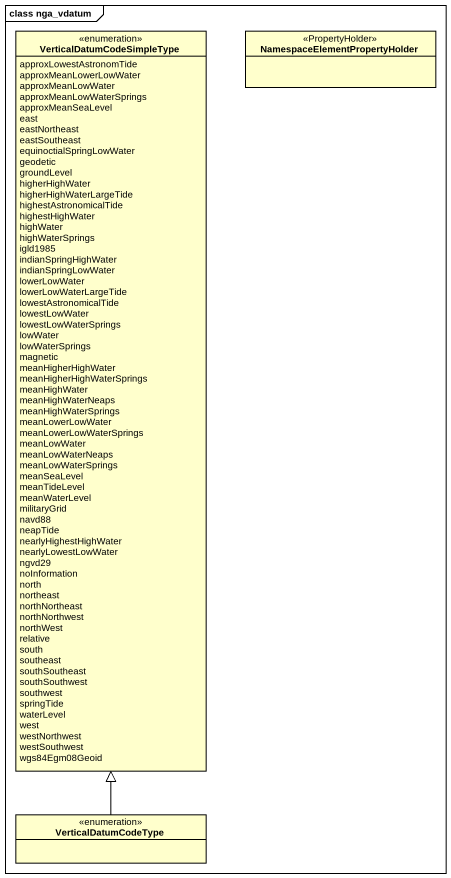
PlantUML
@startuml
mainframe class nga_vdatum
hide circle
hide empty members
enum VerticalDatumCodeSimpleType {
  approxLowestAstronomTide
  approxMeanLowerLowWater
  approxMeanLowWater
  approxMeanLowWaterSprings
  approxMeanSeaLevel
  east
  eastNortheast
  eastSoutheast
  equinoctialSpringLowWater
  geodetic
  groundLevel
  higherHighWater
  higherHighWaterLargeTide
  highestAstronomicalTide
  highestHighWater
  highWater
  highWaterSprings
  igld1985
  indianSpringHighWater
  indianSpringLowWater
  lowerLowWater
  lowerLowWaterLargeTide
  lowestAstronomicalTide
  lowestLowWater
  lowestLowWaterSprings
  lowWater
  lowWaterSprings
  magnetic
  meanHigherHighWater
  meanHigherHighWaterSprings
  meanHighWater
  meanHighWaterNeaps
  meanHighWaterSprings
  meanLowerLowWater
  meanLowerLowWaterSprings
  meanLowWater
  meanLowWaterNeaps
  meanLowWaterSprings
  meanSeaLevel
  meanTideLevel
  meanWaterLevel
  militaryGrid
  navd88
  neapTide
  nearlyHighestHighWater
  nearlyLowestLowWater
  ngvd29
  noInformation
  north
  northeast
  northNortheast
  northNorthwest
  northWest
  relative
  south
  southeast
  southSoutheast
  southSouthwest
  southwest
  springTide
  waterLevel
  west
  westNorthwest
  westSouthwest
  wgs84Egm08Geoid
}
class "NamespaceElementPropertyHolder" as NamespaceElementPropertyHold <<PropertyHolder>>
enum VerticalDatumCodeType
VerticalDatumCodeType -up-|> VerticalDatumCodeSimpleType
@enduml
